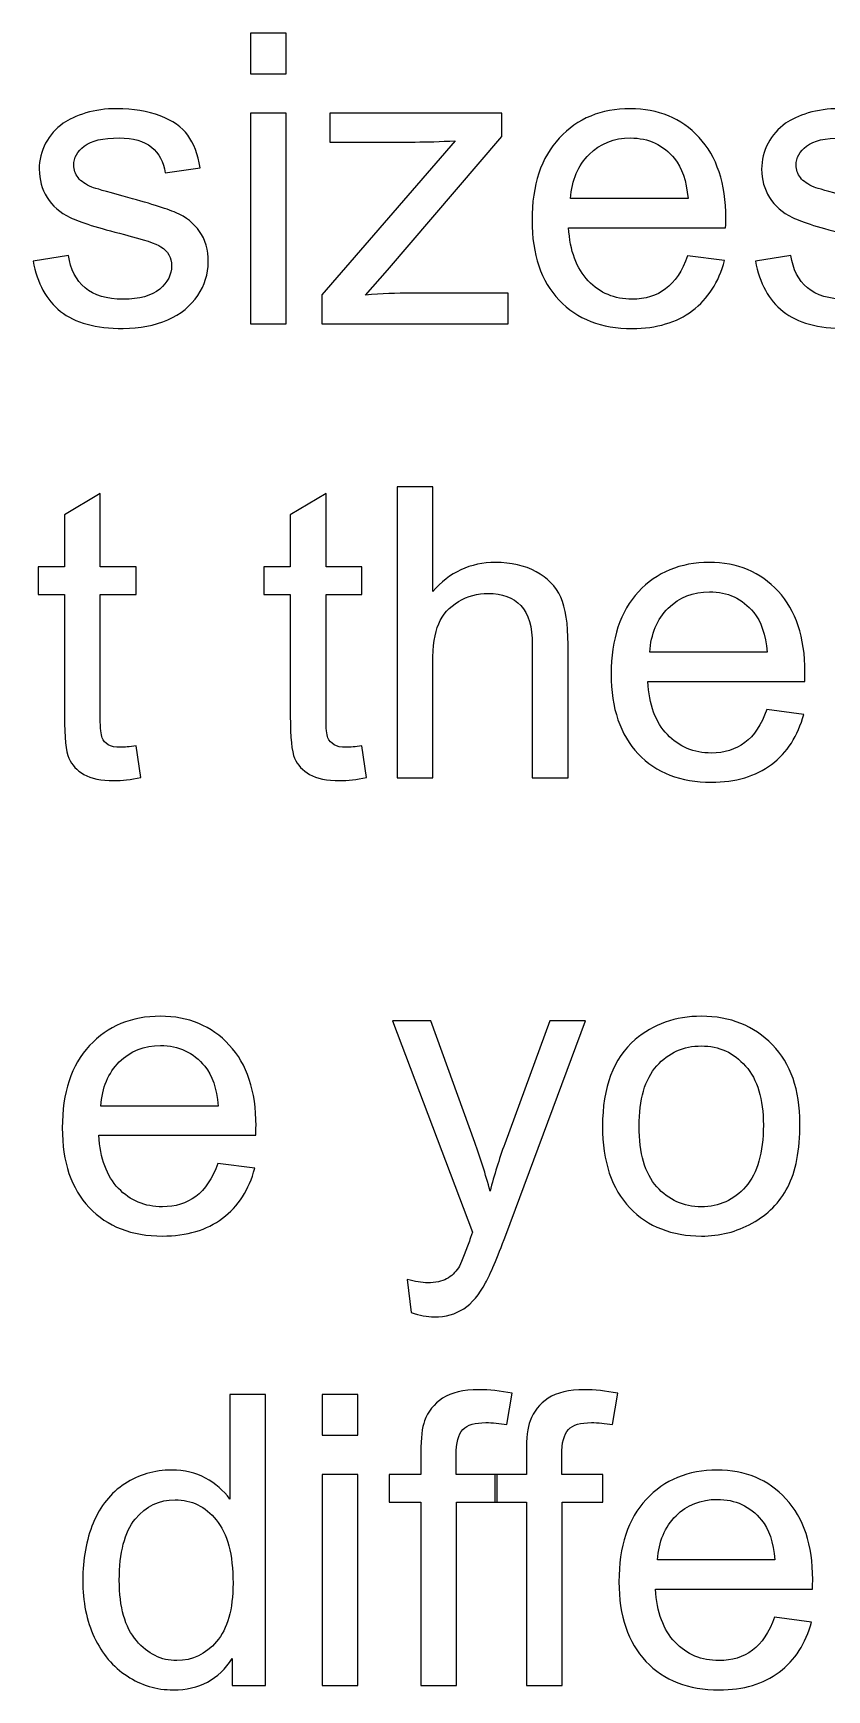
# Model space of a CAD drawing. Header units: centimetres. Extents: x -73.3 to 26.2, y -19.8 to 24.4.
# Drawn here: x 7.98 to 10.63, y 18.86 to 24.38 of the extents above; entities that cross this region are included whole.
import ezdxf

# ---------------------------------------------------------------- set-up
doc = ezdxf.new("R2010")
doc.units = ezdxf.units.CM
doc.header["$MEASUREMENT"] = 0
doc.layers.add('layer 1', color=7, linetype='Continuous')

msp = doc.modelspace()

# ---------------------------------------------------------------- linework, layer by layer
at = {"layer": 'layer 1', "color": 250}
for points, knots in [([(8.7068, 24.24823), (8.7068, 24.24823), (8.7068, 24.38379), (8.7068, 24.38379), (8.7068, 24.38379), (8.7068, 24.38379), (8.82609, 24.38379), (8.82609, 24.38379), (8.82609, 24.38379), (8.82609, 24.38379), (8.82609, 24.24823), (8.82609, 24.24823), (8.82609, 24.24823), (8.82609, 24.24823), (8.7068, 24.24823), (8.7068, 24.24823)], [0, 0, 0, 0, 0.2, 0.2, 0.2, 0.2, 0.4, 0.4, 0.4, 0.4, 0.6, 0.6, 0.6, 0.6, 1, 1, 1, 1]), ([(7.98161, 23.62334), (7.98161, 23.62334), (8.09954, 23.64232), (8.09954, 23.64232), (8.09954, 23.64232), (8.10609, 23.5951), (8.12462, 23.55896), (8.15489, 23.53365), (8.15489, 23.53365), (8.18516, 23.50858), (8.22764, 23.49593), (8.28186, 23.49593), (8.28186, 23.49593), (8.33675, 23.49593), (8.37742, 23.507), (8.40408, 23.52936), (8.40408, 23.52936), (8.43051, 23.5515), (8.44384, 23.57771), (8.44384, 23.60776), (8.44384, 23.60776), (8.44384, 23.63464), (8.43187, 23.65588), (8.40814, 23.67124), (8.40814, 23.67124), (8.39143, 23.68186), (8.35076, 23.69519), (8.28615, 23.71168), (8.28615, 23.71168), (8.19894, 23.73359), (8.13862, 23.75257), (8.10474, 23.76861), (8.10474, 23.76861), (8.07107, 23.78488), (8.04555, 23.80702), (8.02815, 23.83548), (8.02815, 23.83548), (8.01075, 23.86372), (8.00194, 23.89512), (8.00194, 23.92946), (8.00194, 23.92946), (8.00194, 23.96087), (8.00917, 23.98978), (8.02341, 24.01644), (8.02341, 24.01644), (8.03786, 24.0431), (8.05729, 24.06524), (8.08192, 24.08286), (8.08192, 24.08286), (8.10044, 24.09642), (8.12575, 24.10794), (8.1576, 24.11743), (8.1576, 24.11743), (8.18968, 24.12692), (8.2238, 24.13166), (8.26039, 24.13166), (8.26039, 24.13166), (8.31552, 24.13166), (8.36386, 24.12375), (8.40543, 24.10771), (8.40543, 24.10771), (8.44723, 24.0919), (8.47795, 24.07021), (8.49783, 24.0431), (8.49783, 24.0431), (8.51749, 24.01576), (8.53127, 23.97939), (8.53873, 23.93376), (8.53873, 23.93376), (8.53873, 23.93376), (8.42215, 23.91749), (8.42215, 23.91749), (8.42215, 23.91749), (8.41696, 23.95409), (8.40159, 23.98278), (8.37629, 24.00334), (8.37629, 24.00334), (8.35099, 24.0239), (8.31529, 24.03406), (8.26898, 24.03406), (8.26898, 24.03406), (8.21453, 24.03406), (8.17545, 24.02503), (8.15218, 24.00695), (8.15218, 24.00695), (8.12891, 23.98888), (8.11716, 23.96764), (8.11716, 23.94347), (8.11716, 23.94347), (8.11716, 23.92811), (8.12191, 23.9141), (8.13162, 23.90168), (8.13162, 23.90168), (8.14134, 23.88902), (8.15647, 23.87841), (8.17726, 23.87005), (8.17726, 23.87005), (8.18923, 23.86553), (8.22402, 23.85536), (8.28231, 23.83955), (8.28231, 23.83955), (8.36635, 23.81718), (8.42509, 23.79866), (8.45852, 23.78442), (8.45852, 23.78442), (8.49196, 23.77019), (8.51817, 23.74918), (8.53714, 23.72207), (8.53714, 23.72207), (8.55635, 23.69473), (8.56584, 23.66085), (8.56584, 23.62018), (8.56584, 23.62018), (8.56584, 23.58065), (8.55431, 23.54337), (8.53104, 23.50835), (8.53104, 23.50835), (8.50777, 23.47333), (8.47434, 23.44622), (8.43074, 23.42702), (8.43074, 23.42702), (8.38691, 23.40782), (8.33743, 23.39833), (8.28231, 23.39833), (8.28231, 23.39833), (8.19104, 23.39833), (8.12123, 23.41731), (8.07333, 23.45503), (8.07333, 23.45503), (8.02544, 23.49299), (7.99494, 23.54902), (7.98161, 23.62334)], [0, 0, 0, 0, 0.0294118, 0.0294118, 0.0294118, 0.0294118, 0.0588235, 0.0588235, 0.0588235, 0.0588235, 0.0882353, 0.0882353, 0.0882353, 0.0882353, 0.1176471, 0.1176471, 0.1176471, 0.1176471, 0.1470588, 0.1470588, 0.1470588, 0.1470588, 0.1764706, 0.1764706, 0.1764706, 0.1764706, 0.2058824, 0.2058824, 0.2058824, 0.2058824, 0.2352941, 0.2352941, 0.2352941, 0.2352941, 0.2647059, 0.2647059, 0.2647059, 0.2647059, 0.2941176, 0.2941176, 0.2941176, 0.2941176, 0.3235294, 0.3235294, 0.3235294, 0.3235294, 0.3529412, 0.3529412, 0.3529412, 0.3529412, 0.3823529, 0.3823529, 0.3823529, 0.3823529, 0.4117647, 0.4117647, 0.4117647, 0.4117647, 0.4411765, 0.4411765, 0.4411765, 0.4411765, 0.4705882, 0.4705882, 0.4705882, 0.4705882, 0.5, 0.5, 0.5, 0.5, 0.5294118, 0.5294118, 0.5294118, 0.5294118, 0.5588235, 0.5588235, 0.5588235, 0.5588235, 0.5882353, 0.5882353, 0.5882353, 0.5882353, 0.6176471, 0.6176471, 0.6176471, 0.6176471, 0.6470588, 0.6470588, 0.6470588, 0.6470588, 0.6764706, 0.6764706, 0.6764706, 0.6764706, 0.7058824, 0.7058824, 0.7058824, 0.7058824, 0.7352941, 0.7352941, 0.7352941, 0.7352941, 0.7647059, 0.7647059, 0.7647059, 0.7647059, 0.7941176, 0.7941176, 0.7941176, 0.7941176, 0.8235294, 0.8235294, 0.8235294, 0.8235294, 0.8529412, 0.8529412, 0.8529412, 0.8529412, 0.8823529, 0.8823529, 0.8823529, 0.8823529, 0.9117647, 0.9117647, 0.9117647, 0.9117647, 0.9411765, 0.9411765, 0.9411765, 0.9411765, 1, 1, 1, 1]), ([(8.7068, 23.41324), (8.7068, 23.41324), (8.7068, 24.11675), (8.7068, 24.11675), (8.7068, 24.11675), (8.7068, 24.11675), (8.82609, 24.11675), (8.82609, 24.11675), (8.82609, 24.11675), (8.82609, 24.11675), (8.82609, 23.41324), (8.82609, 23.41324), (8.82609, 23.41324), (8.82609, 23.41324), (8.7068, 23.41324), (8.7068, 23.41324)], [0, 0, 0, 0, 0.2, 0.2, 0.2, 0.2, 0.4, 0.4, 0.4, 0.4, 0.6, 0.6, 0.6, 0.6, 1, 1, 1, 1]), ([(8.94492, 23.41324), (8.94492, 23.41324), (8.94492, 23.51038), (8.94492, 23.51038), (8.94492, 23.51038), (8.94492, 23.51038), (9.39043, 24.02457), (9.39043, 24.02457), (9.39043, 24.02457), (9.33983, 24.02186), (9.29532, 24.02051), (9.25692, 24.02051), (9.25692, 24.02051), (9.25692, 24.02051), (8.97203, 24.02051), (8.97203, 24.02051), (8.97203, 24.02051), (8.97203, 24.02051), (8.97203, 24.11675), (8.97203, 24.11675), (8.97203, 24.11675), (8.97203, 24.11675), (9.54541, 24.11675), (9.54541, 24.11675), (9.54541, 24.11675), (9.54541, 24.11675), (9.54541, 24.03836), (9.54541, 24.03836), (9.54541, 24.03836), (9.54541, 24.03836), (9.16406, 23.59239), (9.16406, 23.59239), (9.16406, 23.59239), (9.16406, 23.59239), (9.09109, 23.50948), (9.09109, 23.50948), (9.09109, 23.50948), (9.14463, 23.514), (9.19479, 23.51626), (9.24155, 23.51626), (9.24155, 23.51626), (9.24155, 23.51626), (9.5671, 23.51626), (9.5671, 23.51626), (9.5671, 23.51626), (9.5671, 23.51626), (9.5671, 23.41324), (9.5671, 23.41324), (9.5671, 23.41324), (9.5671, 23.41324), (8.94492, 23.41324), (8.94492, 23.41324)], [0, 0, 0, 0, 0.0714286, 0.0714286, 0.0714286, 0.0714286, 0.1428571, 0.1428571, 0.1428571, 0.1428571, 0.2142857, 0.2142857, 0.2142857, 0.2142857, 0.2857143, 0.2857143, 0.2857143, 0.2857143, 0.3571429, 0.3571429, 0.3571429, 0.3571429, 0.4285714, 0.4285714, 0.4285714, 0.4285714, 0.5, 0.5, 0.5, 0.5, 0.5714286, 0.5714286, 0.5714286, 0.5714286, 0.6428571, 0.6428571, 0.6428571, 0.6428571, 0.7142857, 0.7142857, 0.7142857, 0.7142857, 0.7857143, 0.7857143, 0.7857143, 0.7857143, 0.8571429, 0.8571429, 0.8571429, 0.8571429, 1, 1, 1, 1]), ([(10.16555, 23.64097), (10.16555, 23.64097), (10.28891, 23.6247), (10.28891, 23.6247), (10.28891, 23.6247), (10.2697, 23.55308), (10.23378, 23.49728), (10.18137, 23.45775), (10.18137, 23.45775), (10.12896, 23.41821), (10.06208, 23.39833), (9.98053, 23.39833), (9.98053, 23.39833), (9.87796, 23.39833), (9.79663, 23.42996), (9.73654, 23.49322), (9.73654, 23.49322), (9.67644, 23.55625), (9.64639, 23.64503), (9.64639, 23.75912), (9.64639, 23.75912), (9.64639, 23.87705), (9.67667, 23.96877), (9.73744, 24.03384), (9.73744, 24.03384), (9.79821, 24.09913), (9.87706, 24.13166), (9.97398, 24.13166), (9.97398, 24.13166), (10.06773, 24.13166), (10.14432, 24.09981), (10.20373, 24.03587), (10.20373, 24.03587), (10.26315, 23.97194), (10.29297, 23.88202), (10.29297, 23.76612), (10.29297, 23.76612), (10.29297, 23.75912), (10.29275, 23.7485), (10.29229, 23.7345), (10.29229, 23.7345), (10.29229, 23.7345), (9.76839, 23.7345), (9.76839, 23.7345), (9.76839, 23.7345), (9.77291, 23.65746), (9.7946, 23.59827), (9.83391, 23.55738), (9.83391, 23.55738), (9.87299, 23.51648), (9.92201, 23.49593), (9.98053, 23.49593), (9.98053, 23.49593), (10.02413, 23.49593), (10.06141, 23.50745), (10.09213, 23.53049), (10.09213, 23.53049), (10.12308, 23.55354), (10.14748, 23.59036), (10.16555, 23.64097)], [0, 0, 0, 0, 0.0625, 0.0625, 0.0625, 0.0625, 0.125, 0.125, 0.125, 0.125, 0.1875, 0.1875, 0.1875, 0.1875, 0.25, 0.25, 0.25, 0.25, 0.3125, 0.3125, 0.3125, 0.3125, 0.375, 0.375, 0.375, 0.375, 0.4375, 0.4375, 0.4375, 0.4375, 0.5, 0.5, 0.5, 0.5, 0.5625, 0.5625, 0.5625, 0.5625, 0.625, 0.625, 0.625, 0.625, 0.6875, 0.6875, 0.6875, 0.6875, 0.75, 0.75, 0.75, 0.75, 0.8125, 0.8125, 0.8125, 0.8125, 0.875, 0.875, 0.875, 0.875, 1, 1, 1, 1]), ([(10.39215, 23.62334), (10.39215, 23.62334), (10.51008, 23.64232), (10.51008, 23.64232), (10.51008, 23.64232), (10.51663, 23.5951), (10.53516, 23.55896), (10.56543, 23.53365), (10.56543, 23.53365), (10.5957, 23.50858), (10.63818, 23.49593), (10.6924, 23.49593), (10.6924, 23.49593), (10.74729, 23.49593), (10.78796, 23.507), (10.81462, 23.52936), (10.81462, 23.52936), (10.84105, 23.5515), (10.85438, 23.57771), (10.85438, 23.60776), (10.85438, 23.60776), (10.85438, 23.63464), (10.84241, 23.65588), (10.81868, 23.67124), (10.81868, 23.67124), (10.80197, 23.68186), (10.7613, 23.69519), (10.69669, 23.71168), (10.69669, 23.71168), (10.60948, 23.73359), (10.54916, 23.75257), (10.51528, 23.76861), (10.51528, 23.76861), (10.48161, 23.78488), (10.45609, 23.80702), (10.43869, 23.83548), (10.43869, 23.83548), (10.42129, 23.86372), (10.41248, 23.89512), (10.41248, 23.92946), (10.41248, 23.92946), (10.41248, 23.96087), (10.41971, 23.98978), (10.43395, 24.01644), (10.43395, 24.01644), (10.4484, 24.0431), (10.46783, 24.06524), (10.49246, 24.08286), (10.49246, 24.08286), (10.51098, 24.09642), (10.53629, 24.10794), (10.56814, 24.11743), (10.56814, 24.11743), (10.60022, 24.12692), (10.63434, 24.13166), (10.67093, 24.13166), (10.67093, 24.13166), (10.72606, 24.13166), (10.7744, 24.12375), (10.81597, 24.10771), (10.81597, 24.10771), (10.85777, 24.0919), (10.88849, 24.07021), (10.90837, 24.0431), (10.90837, 24.0431), (10.92803, 24.01576), (10.94181, 23.97939), (10.94927, 23.93376), (10.94927, 23.93376), (10.94927, 23.93376), (10.83269, 23.91749), (10.83269, 23.91749), (10.83269, 23.91749), (10.8275, 23.95409), (10.81213, 23.98278), (10.78683, 24.00334), (10.78683, 24.00334), (10.76153, 24.0239), (10.72583, 24.03406), (10.67952, 24.03406), (10.67952, 24.03406), (10.62507, 24.03406), (10.58599, 24.02503), (10.56272, 24.00695), (10.56272, 24.00695), (10.53945, 23.98888), (10.5277, 23.96764), (10.5277, 23.94347), (10.5277, 23.94347), (10.5277, 23.92811), (10.53245, 23.9141), (10.54216, 23.90168), (10.54216, 23.90168), (10.55188, 23.88902), (10.56701, 23.87841), (10.5878, 23.87005), (10.5878, 23.87005), (10.59977, 23.86553), (10.63456, 23.85536), (10.69285, 23.83955), (10.69285, 23.83955), (10.77689, 23.81718), (10.83563, 23.79866), (10.86906, 23.78442), (10.86906, 23.78442), (10.9025, 23.77019), (10.92871, 23.74918), (10.94768, 23.72207), (10.94768, 23.72207), (10.96689, 23.69473), (10.97638, 23.66085), (10.97638, 23.62018), (10.97638, 23.62018), (10.97638, 23.58065), (10.96485, 23.54337), (10.94158, 23.50835), (10.94158, 23.50835), (10.91831, 23.47333), (10.88488, 23.44622), (10.84128, 23.42702), (10.84128, 23.42702), (10.79745, 23.40782), (10.74797, 23.39833), (10.69285, 23.39833), (10.69285, 23.39833), (10.60158, 23.39833), (10.53177, 23.41731), (10.48387, 23.45503), (10.48387, 23.45503), (10.43598, 23.49299), (10.40548, 23.54902), (10.39215, 23.62334)], [0, 0, 0, 0, 0.0294118, 0.0294118, 0.0294118, 0.0294118, 0.0588235, 0.0588235, 0.0588235, 0.0588235, 0.0882353, 0.0882353, 0.0882353, 0.0882353, 0.1176471, 0.1176471, 0.1176471, 0.1176471, 0.1470588, 0.1470588, 0.1470588, 0.1470588, 0.1764706, 0.1764706, 0.1764706, 0.1764706, 0.2058824, 0.2058824, 0.2058824, 0.2058824, 0.2352941, 0.2352941, 0.2352941, 0.2352941, 0.2647059, 0.2647059, 0.2647059, 0.2647059, 0.2941176, 0.2941176, 0.2941176, 0.2941176, 0.3235294, 0.3235294, 0.3235294, 0.3235294, 0.3529412, 0.3529412, 0.3529412, 0.3529412, 0.3823529, 0.3823529, 0.3823529, 0.3823529, 0.4117647, 0.4117647, 0.4117647, 0.4117647, 0.4411765, 0.4411765, 0.4411765, 0.4411765, 0.4705882, 0.4705882, 0.4705882, 0.4705882, 0.5, 0.5, 0.5, 0.5, 0.5294118, 0.5294118, 0.5294118, 0.5294118, 0.5588235, 0.5588235, 0.5588235, 0.5588235, 0.5882353, 0.5882353, 0.5882353, 0.5882353, 0.6176471, 0.6176471, 0.6176471, 0.6176471, 0.6470588, 0.6470588, 0.6470588, 0.6470588, 0.6764706, 0.6764706, 0.6764706, 0.6764706, 0.7058824, 0.7058824, 0.7058824, 0.7058824, 0.7352941, 0.7352941, 0.7352941, 0.7352941, 0.7647059, 0.7647059, 0.7647059, 0.7647059, 0.7941176, 0.7941176, 0.7941176, 0.7941176, 0.8235294, 0.8235294, 0.8235294, 0.8235294, 0.8529412, 0.8529412, 0.8529412, 0.8529412, 0.8823529, 0.8823529, 0.8823529, 0.8823529, 0.9117647, 0.9117647, 0.9117647, 0.9117647, 0.9411765, 0.9411765, 0.9411765, 0.9411765, 1, 1, 1, 1]), ([(9.77517, 23.83209), (9.77517, 23.83209), (10.16691, 23.83209), (10.16691, 23.83209), (10.16691, 23.83209), (10.16171, 23.89128), (10.14658, 23.93556), (10.12195, 23.96516), (10.12195, 23.96516), (10.08422, 24.01102), (10.03497, 24.03406), (9.97465, 24.03406), (9.97465, 24.03406), (9.91998, 24.03406), (9.87412, 24.01576), (9.83684, 23.97917), (9.83684, 23.97917), (9.79979, 23.94257), (9.77923, 23.89354), (9.77517, 23.83209)], [0, 0, 0, 0, 0.1666667, 0.1666667, 0.1666667, 0.1666667, 0.3333333, 0.3333333, 0.3333333, 0.3333333, 0.5, 0.5, 0.5, 0.5, 0.6666667, 0.6666667, 0.6666667, 0.6666667, 1, 1, 1, 1]), ([(8.32499, 22.00532), (8.32499, 22.00532), (8.34125, 21.90004), (8.34125, 21.90004), (8.34125, 21.90004), (8.30782, 21.89304), (8.27777, 21.88942), (8.25156, 21.88942), (8.25156, 21.88942), (8.20841, 21.88942), (8.17498, 21.8962), (8.15103, 21.90998), (8.15103, 21.90998), (8.12731, 21.92376), (8.11059, 21.94161), (8.10088, 21.96397), (8.10088, 21.96397), (8.09116, 21.98634), (8.08642, 22.03333), (8.08642, 22.10495), (8.08642, 22.10495), (8.08642, 22.10495), (8.08642, 22.51024), (8.08642, 22.51024), (8.08642, 22.51024), (8.08642, 22.51024), (7.99831, 22.51024), (7.99831, 22.51024), (7.99831, 22.51024), (7.99831, 22.51024), (7.99831, 22.60242), (7.99831, 22.60242), (7.99831, 22.60242), (7.99831, 22.60242), (8.08642, 22.60242), (8.08642, 22.60242), (8.08642, 22.60242), (8.08642, 22.60242), (8.08642, 22.77638), (8.08642, 22.77638), (8.08642, 22.77638), (8.08642, 22.77638), (8.2057, 22.84799), (8.2057, 22.84799), (8.2057, 22.84799), (8.2057, 22.84799), (8.2057, 22.60242), (8.2057, 22.60242), (8.2057, 22.60242), (8.2057, 22.60242), (8.32499, 22.60242), (8.32499, 22.60242), (8.32499, 22.60242), (8.32499, 22.60242), (8.32499, 22.51024), (8.32499, 22.51024), (8.32499, 22.51024), (8.32499, 22.51024), (8.2057, 22.51024), (8.2057, 22.51024), (8.2057, 22.51024), (8.2057, 22.51024), (8.2057, 22.09817), (8.2057, 22.09817), (8.2057, 22.09817), (8.2057, 22.06406), (8.20773, 22.04214), (8.21203, 22.03243), (8.21203, 22.03243), (8.21609, 22.02271), (8.22287, 22.01503), (8.23236, 22.00916), (8.23236, 22.00916), (8.24185, 22.00351), (8.2554, 22.00057), (8.27302, 22.00057), (8.27302, 22.00057), (8.28613, 22.00057), (8.30352, 22.00215), (8.32499, 22.00532)], [0, 0, 0, 0, 0.047619, 0.047619, 0.047619, 0.047619, 0.0952381, 0.0952381, 0.0952381, 0.0952381, 0.1428571, 0.1428571, 0.1428571, 0.1428571, 0.1904762, 0.1904762, 0.1904762, 0.1904762, 0.2380952, 0.2380952, 0.2380952, 0.2380952, 0.2857143, 0.2857143, 0.2857143, 0.2857143, 0.3333333, 0.3333333, 0.3333333, 0.3333333, 0.3809524, 0.3809524, 0.3809524, 0.3809524, 0.4285714, 0.4285714, 0.4285714, 0.4285714, 0.4761905, 0.4761905, 0.4761905, 0.4761905, 0.5238095, 0.5238095, 0.5238095, 0.5238095, 0.5714286, 0.5714286, 0.5714286, 0.5714286, 0.6190476, 0.6190476, 0.6190476, 0.6190476, 0.6666667, 0.6666667, 0.6666667, 0.6666667, 0.7142857, 0.7142857, 0.7142857, 0.7142857, 0.7619048, 0.7619048, 0.7619048, 0.7619048, 0.8095238, 0.8095238, 0.8095238, 0.8095238, 0.8571429, 0.8571429, 0.8571429, 0.8571429, 0.9047619, 0.9047619, 0.9047619, 0.9047619, 1, 1, 1, 1]), ([(9.07821, 22.00532), (9.07821, 22.00532), (9.09447, 21.90004), (9.09447, 21.90004), (9.09447, 21.90004), (9.06104, 21.89304), (9.03099, 21.88942), (9.00478, 21.88942), (9.00478, 21.88942), (8.96163, 21.88942), (8.9282, 21.8962), (8.90425, 21.90998), (8.90425, 21.90998), (8.88053, 21.92376), (8.86381, 21.94161), (8.8541, 21.96397), (8.8541, 21.96397), (8.84438, 21.98634), (8.83964, 22.03333), (8.83964, 22.10495), (8.83964, 22.10495), (8.83964, 22.10495), (8.83964, 22.51024), (8.83964, 22.51024), (8.83964, 22.51024), (8.83964, 22.51024), (8.75153, 22.51024), (8.75153, 22.51024), (8.75153, 22.51024), (8.75153, 22.51024), (8.75153, 22.60242), (8.75153, 22.60242), (8.75153, 22.60242), (8.75153, 22.60242), (8.83964, 22.60242), (8.83964, 22.60242), (8.83964, 22.60242), (8.83964, 22.60242), (8.83964, 22.77638), (8.83964, 22.77638), (8.83964, 22.77638), (8.83964, 22.77638), (8.95892, 22.84799), (8.95892, 22.84799), (8.95892, 22.84799), (8.95892, 22.84799), (8.95892, 22.60242), (8.95892, 22.60242), (8.95892, 22.60242), (8.95892, 22.60242), (9.07821, 22.60242), (9.07821, 22.60242), (9.07821, 22.60242), (9.07821, 22.60242), (9.07821, 22.51024), (9.07821, 22.51024), (9.07821, 22.51024), (9.07821, 22.51024), (8.95892, 22.51024), (8.95892, 22.51024), (8.95892, 22.51024), (8.95892, 22.51024), (8.95892, 22.09817), (8.95892, 22.09817), (8.95892, 22.09817), (8.95892, 22.06406), (8.96095, 22.04214), (8.96525, 22.03243), (8.96525, 22.03243), (8.96931, 22.02271), (8.97609, 22.01503), (8.98558, 22.00916), (8.98558, 22.00916), (8.99507, 22.00351), (9.00862, 22.00057), (9.02624, 22.00057), (9.02624, 22.00057), (9.03935, 22.00057), (9.05674, 22.00215), (9.07821, 22.00532)], [0, 0, 0, 0, 0.047619, 0.047619, 0.047619, 0.047619, 0.0952381, 0.0952381, 0.0952381, 0.0952381, 0.1428571, 0.1428571, 0.1428571, 0.1428571, 0.1904762, 0.1904762, 0.1904762, 0.1904762, 0.2380952, 0.2380952, 0.2380952, 0.2380952, 0.2857143, 0.2857143, 0.2857143, 0.2857143, 0.3333333, 0.3333333, 0.3333333, 0.3333333, 0.3809524, 0.3809524, 0.3809524, 0.3809524, 0.4285714, 0.4285714, 0.4285714, 0.4285714, 0.4761905, 0.4761905, 0.4761905, 0.4761905, 0.5238095, 0.5238095, 0.5238095, 0.5238095, 0.5714286, 0.5714286, 0.5714286, 0.5714286, 0.6190476, 0.6190476, 0.6190476, 0.6190476, 0.6666667, 0.6666667, 0.6666667, 0.6666667, 0.7142857, 0.7142857, 0.7142857, 0.7142857, 0.7619048, 0.7619048, 0.7619048, 0.7619048, 0.8095238, 0.8095238, 0.8095238, 0.8095238, 0.8571429, 0.8571429, 0.8571429, 0.8571429, 0.9047619, 0.9047619, 0.9047619, 0.9047619, 1, 1, 1, 1]), ([(9.19591, 21.89891), (9.19591, 21.89891), (9.19591, 22.86946), (9.19591, 22.86946), (9.19591, 22.86946), (9.19591, 22.86946), (9.3152, 22.86946), (9.3152, 22.86946), (9.3152, 22.86946), (9.3152, 22.86946), (9.3152, 22.52019), (9.3152, 22.52019), (9.3152, 22.52019), (9.37055, 22.58502), (9.44036, 22.61733), (9.52485, 22.61733), (9.52485, 22.61733), (9.57659, 22.61733), (9.62154, 22.60716), (9.65995, 22.58661), (9.65995, 22.58661), (9.69813, 22.56605), (9.72547, 22.53781), (9.74196, 22.50166), (9.74196, 22.50166), (9.75845, 22.46551), (9.76658, 22.41287), (9.76658, 22.3442), (9.76658, 22.3442), (9.76658, 22.3442), (9.76658, 21.89891), (9.76658, 21.89891), (9.76658, 21.89891), (9.76658, 21.89891), (9.6473, 21.89891), (9.6473, 21.89891), (9.6473, 21.89891), (9.6473, 21.89891), (9.6473, 22.34374), (9.6473, 22.34374), (9.6473, 22.34374), (9.6473, 22.40316), (9.63442, 22.44654), (9.60889, 22.47365), (9.60889, 22.47365), (9.58314, 22.50076), (9.54699, 22.51431), (9.5, 22.51431), (9.5, 22.51431), (9.46498, 22.51431), (9.432, 22.50527), (9.40105, 22.48698), (9.40105, 22.48698), (9.3701, 22.46868), (9.34818, 22.44383), (9.33485, 22.41242), (9.33485, 22.41242), (9.32175, 22.38125), (9.3152, 22.3381), (9.3152, 22.28297), (9.3152, 22.28297), (9.3152, 22.28297), (9.3152, 21.89891), (9.3152, 21.89891), (9.3152, 21.89891), (9.3152, 21.89891), (9.19591, 21.89891), (9.19591, 21.89891)], [0, 0, 0, 0, 0.0555556, 0.0555556, 0.0555556, 0.0555556, 0.1111111, 0.1111111, 0.1111111, 0.1111111, 0.1666667, 0.1666667, 0.1666667, 0.1666667, 0.2222222, 0.2222222, 0.2222222, 0.2222222, 0.2777778, 0.2777778, 0.2777778, 0.2777778, 0.3333333, 0.3333333, 0.3333333, 0.3333333, 0.3888889, 0.3888889, 0.3888889, 0.3888889, 0.4444444, 0.4444444, 0.4444444, 0.4444444, 0.5, 0.5, 0.5, 0.5, 0.5555556, 0.5555556, 0.5555556, 0.5555556, 0.6111111, 0.6111111, 0.6111111, 0.6111111, 0.6666667, 0.6666667, 0.6666667, 0.6666667, 0.7222222, 0.7222222, 0.7222222, 0.7222222, 0.7777778, 0.7777778, 0.7777778, 0.7777778, 0.8333333, 0.8333333, 0.8333333, 0.8333333, 0.8888889, 0.8888889, 0.8888889, 0.8888889, 1, 1, 1, 1]), ([(10.42965, 22.12664), (10.42965, 22.12664), (10.55301, 22.11037), (10.55301, 22.11037), (10.55301, 22.11037), (10.5338, 22.03875), (10.49788, 21.98295), (10.44547, 21.94342), (10.44547, 21.94342), (10.39306, 21.90388), (10.32618, 21.884), (10.24463, 21.884), (10.24463, 21.884), (10.14206, 21.884), (10.06073, 21.91563), (10.00064, 21.97889), (10.00064, 21.97889), (9.94054, 22.04192), (9.91049, 22.1307), (9.91049, 22.24479), (9.91049, 22.24479), (9.91049, 22.36272), (9.94077, 22.45444), (10.00154, 22.51951), (10.00154, 22.51951), (10.06231, 22.5848), (10.14116, 22.61733), (10.23808, 22.61733), (10.23808, 22.61733), (10.33183, 22.61733), (10.40842, 22.58548), (10.46783, 22.52154), (10.46783, 22.52154), (10.52725, 22.45761), (10.55707, 22.36769), (10.55707, 22.25179), (10.55707, 22.25179), (10.55707, 22.24479), (10.55685, 22.23417), (10.55639, 22.22017), (10.55639, 22.22017), (10.55639, 22.22017), (10.03249, 22.22017), (10.03249, 22.22017), (10.03249, 22.22017), (10.03701, 22.14313), (10.0587, 22.08394), (10.09801, 22.04305), (10.09801, 22.04305), (10.13709, 22.00215), (10.18611, 21.9816), (10.24463, 21.9816), (10.24463, 21.9816), (10.28823, 21.9816), (10.32551, 21.99312), (10.35623, 22.01616), (10.35623, 22.01616), (10.38718, 22.03921), (10.41158, 22.07603), (10.42965, 22.12664)], [0, 0, 0, 0, 0.0625, 0.0625, 0.0625, 0.0625, 0.125, 0.125, 0.125, 0.125, 0.1875, 0.1875, 0.1875, 0.1875, 0.25, 0.25, 0.25, 0.25, 0.3125, 0.3125, 0.3125, 0.3125, 0.375, 0.375, 0.375, 0.375, 0.4375, 0.4375, 0.4375, 0.4375, 0.5, 0.5, 0.5, 0.5, 0.5625, 0.5625, 0.5625, 0.5625, 0.625, 0.625, 0.625, 0.625, 0.6875, 0.6875, 0.6875, 0.6875, 0.75, 0.75, 0.75, 0.75, 0.8125, 0.8125, 0.8125, 0.8125, 0.875, 0.875, 0.875, 0.875, 1, 1, 1, 1]), ([(10.03927, 22.31776), (10.03927, 22.31776), (10.43101, 22.31776), (10.43101, 22.31776), (10.43101, 22.31776), (10.42581, 22.37695), (10.41068, 22.42123), (10.38605, 22.45083), (10.38605, 22.45083), (10.34832, 22.49669), (10.29907, 22.51973), (10.23875, 22.51973), (10.23875, 22.51973), (10.18408, 22.51973), (10.13822, 22.50143), (10.10094, 22.46484), (10.10094, 22.46484), (10.06389, 22.42824), (10.04333, 22.37921), (10.03927, 22.31776)], [0, 0, 0, 0, 0.1666667, 0.1666667, 0.1666667, 0.1666667, 0.3333333, 0.3333333, 0.3333333, 0.3333333, 0.5, 0.5, 0.5, 0.5, 0.6666667, 0.6666667, 0.6666667, 0.6666667, 1, 1, 1, 1]), ([(8.59791, 20.61231), (8.59791, 20.61231), (8.72127, 20.59604), (8.72127, 20.59604), (8.72127, 20.59604), (8.70206, 20.52442), (8.66614, 20.46862), (8.61373, 20.42909), (8.61373, 20.42909), (8.56132, 20.38955), (8.49444, 20.36967), (8.41289, 20.36967), (8.41289, 20.36967), (8.31032, 20.36967), (8.22899, 20.4013), (8.1689, 20.46456), (8.1689, 20.46456), (8.1088, 20.52759), (8.07875, 20.61637), (8.07875, 20.73046), (8.07875, 20.73046), (8.07875, 20.84839), (8.10903, 20.94011), (8.1698, 21.00518), (8.1698, 21.00518), (8.23057, 21.07047), (8.30942, 21.103), (8.40634, 21.103), (8.40634, 21.103), (8.50009, 21.103), (8.57668, 21.07115), (8.63609, 21.00721), (8.63609, 21.00721), (8.69551, 20.94328), (8.72533, 20.85336), (8.72533, 20.73746), (8.72533, 20.73746), (8.72533, 20.73046), (8.72511, 20.71984), (8.72465, 20.70584), (8.72465, 20.70584), (8.72465, 20.70584), (8.20075, 20.70584), (8.20075, 20.70584), (8.20075, 20.70584), (8.20527, 20.6288), (8.22696, 20.56961), (8.26627, 20.52872), (8.26627, 20.52872), (8.30535, 20.48782), (8.35437, 20.46727), (8.41289, 20.46727), (8.41289, 20.46727), (8.45649, 20.46727), (8.49377, 20.47879), (8.52449, 20.50183), (8.52449, 20.50183), (8.55544, 20.52488), (8.57984, 20.5617), (8.59791, 20.61231)], [0, 0, 0, 0, 0.0625, 0.0625, 0.0625, 0.0625, 0.125, 0.125, 0.125, 0.125, 0.1875, 0.1875, 0.1875, 0.1875, 0.25, 0.25, 0.25, 0.25, 0.3125, 0.3125, 0.3125, 0.3125, 0.375, 0.375, 0.375, 0.375, 0.4375, 0.4375, 0.4375, 0.4375, 0.5, 0.5, 0.5, 0.5, 0.5625, 0.5625, 0.5625, 0.5625, 0.625, 0.625, 0.625, 0.625, 0.6875, 0.6875, 0.6875, 0.6875, 0.75, 0.75, 0.75, 0.75, 0.8125, 0.8125, 0.8125, 0.8125, 0.875, 0.875, 0.875, 0.875, 1, 1, 1, 1]), ([(9.24314, 20.11416), (9.24314, 20.11416), (9.22959, 20.2244), (9.22959, 20.2244), (9.22959, 20.2244), (9.25579, 20.2174), (9.27838, 20.21379), (9.29781, 20.21379), (9.29781, 20.21379), (9.32447, 20.21379), (9.34571, 20.2183), (9.36152, 20.22711), (9.36152, 20.22711), (9.37756, 20.23593), (9.39067, 20.24835), (9.40083, 20.26417), (9.40083, 20.26417), (9.40829, 20.27614), (9.42049, 20.30573), (9.43721, 20.35318), (9.43721, 20.35318), (9.43946, 20.35973), (9.44285, 20.36944), (9.44782, 20.38232), (9.44782, 20.38232), (9.44782, 20.38232), (9.18079, 21.08809), (9.18079, 21.08809), (9.18079, 21.08809), (9.18079, 21.08809), (9.30821, 21.08809), (9.30821, 21.08809), (9.30821, 21.08809), (9.30821, 21.08809), (9.45505, 20.68189), (9.45505, 20.68189), (9.45505, 20.68189), (9.47426, 20.63061), (9.4912, 20.57638), (9.50634, 20.51945), (9.50634, 20.51945), (9.52012, 20.573), (9.53638, 20.62586), (9.55536, 20.67782), (9.55536, 20.67782), (9.55536, 20.67782), (9.70537, 21.08809), (9.70537, 21.08809), (9.70537, 21.08809), (9.70537, 21.08809), (9.82443, 21.08809), (9.82443, 21.08809), (9.82443, 21.08809), (9.82443, 21.08809), (9.55852, 20.37238), (9.55852, 20.37238), (9.55852, 20.37238), (9.52983, 20.29534), (9.50747, 20.24248), (9.49143, 20.21333), (9.49143, 20.21333), (9.47019, 20.17425), (9.44579, 20.14556), (9.41845, 20.12726), (9.41845, 20.12726), (9.39089, 20.10896), (9.35813, 20.09992), (9.32018, 20.09992), (9.32018, 20.09992), (9.29714, 20.09992), (9.27138, 20.10467), (9.24314, 20.11416)], [0, 0, 0, 0, 0.0526316, 0.0526316, 0.0526316, 0.0526316, 0.1052632, 0.1052632, 0.1052632, 0.1052632, 0.1578947, 0.1578947, 0.1578947, 0.1578947, 0.2105263, 0.2105263, 0.2105263, 0.2105263, 0.2631579, 0.2631579, 0.2631579, 0.2631579, 0.3157895, 0.3157895, 0.3157895, 0.3157895, 0.3684211, 0.3684211, 0.3684211, 0.3684211, 0.4210526, 0.4210526, 0.4210526, 0.4210526, 0.4736842, 0.4736842, 0.4736842, 0.4736842, 0.5263158, 0.5263158, 0.5263158, 0.5263158, 0.5789474, 0.5789474, 0.5789474, 0.5789474, 0.6315789, 0.6315789, 0.6315789, 0.6315789, 0.6842105, 0.6842105, 0.6842105, 0.6842105, 0.7368421, 0.7368421, 0.7368421, 0.7368421, 0.7894737, 0.7894737, 0.7894737, 0.7894737, 0.8421053, 0.8421053, 0.8421053, 0.8421053, 0.8947368, 0.8947368, 0.8947368, 0.8947368, 1, 1, 1, 1]), ([(9.88158, 20.73633), (9.88158, 20.86624), (9.91773, 20.96248), (9.99025, 21.02506), (9.99025, 21.02506), (10.05057, 21.07702), (10.12444, 21.103), (10.21142, 21.103), (10.21142, 21.103), (10.30789, 21.103), (10.38696, 21.07137), (10.44841, 21.00811), (10.44841, 21.00811), (10.50963, 20.94508), (10.54036, 20.85765), (10.54036, 20.74628), (10.54036, 20.74628), (10.54036, 20.65591), (10.5268, 20.58497), (10.49969, 20.53323), (10.49969, 20.53323), (10.47258, 20.4815), (10.43305, 20.44129), (10.38109, 20.41259), (10.38109, 20.41259), (10.32935, 20.3839), (10.27265, 20.36967), (10.21142, 20.36967), (10.21142, 20.36967), (10.11292, 20.36967), (10.0334, 20.40107), (9.97263, 20.4641), (9.97263, 20.4641), (9.91185, 20.52713), (9.88158, 20.61795), (9.88158, 20.73633)], [0, 0, 0, 0, 0.1, 0.1, 0.1, 0.1, 0.2, 0.2, 0.2, 0.2, 0.3, 0.3, 0.3, 0.3, 0.4, 0.4, 0.4, 0.4, 0.5, 0.5, 0.5, 0.5, 0.6, 0.6, 0.6, 0.6, 0.7, 0.7, 0.7, 0.7, 0.8, 0.8, 0.8, 0.8, 1, 1, 1, 1]), ([(8.20753, 20.80343), (8.20753, 20.80343), (8.59927, 20.80343), (8.59927, 20.80343), (8.59927, 20.80343), (8.59407, 20.86262), (8.57894, 20.9069), (8.55431, 20.9365), (8.55431, 20.9365), (8.51658, 20.98236), (8.46733, 21.0054), (8.40701, 21.0054), (8.40701, 21.0054), (8.35234, 21.0054), (8.30648, 20.9871), (8.2692, 20.95051), (8.2692, 20.95051), (8.23215, 20.91391), (8.21159, 20.86488), (8.20753, 20.80343)], [0, 0, 0, 0, 0.1666667, 0.1666667, 0.1666667, 0.1666667, 0.3333333, 0.3333333, 0.3333333, 0.3333333, 0.5, 0.5, 0.5, 0.5, 0.6666667, 0.6666667, 0.6666667, 0.6666667, 1, 1, 1, 1]), ([(10.00358, 20.73611), (10.00358, 20.64619), (10.02323, 20.57887), (10.06254, 20.53436), (10.06254, 20.53436), (10.10208, 20.48963), (10.15155, 20.46727), (10.21142, 20.46727), (10.21142, 20.46727), (10.27061, 20.46727), (10.31986, 20.48963), (10.3594, 20.53459), (10.3594, 20.53459), (10.39871, 20.57955), (10.41836, 20.648), (10.41836, 20.73995), (10.41836, 20.73995), (10.41836, 20.8267), (10.39848, 20.89244), (10.35895, 20.93695), (10.35895, 20.93695), (10.31941, 20.98168), (10.27016, 21.00405), (10.21142, 21.00405), (10.21142, 21.00405), (10.15155, 21.00405), (10.10208, 20.98191), (10.06254, 20.9374), (10.06254, 20.9374), (10.02323, 20.8929), (10.00358, 20.8258), (10.00358, 20.73611)], [0, 0, 0, 0, 0.1111111, 0.1111111, 0.1111111, 0.1111111, 0.2222222, 0.2222222, 0.2222222, 0.2222222, 0.3333333, 0.3333333, 0.3333333, 0.3333333, 0.4444444, 0.4444444, 0.4444444, 0.4444444, 0.5555556, 0.5555556, 0.5555556, 0.5555556, 0.6666667, 0.6666667, 0.6666667, 0.6666667, 0.7777778, 0.7777778, 0.7777778, 0.7777778, 1, 1, 1, 1]), ([(9.27532, 18.87025), (9.27532, 18.87025), (9.27532, 19.48158), (9.27532, 19.48158), (9.27532, 19.48158), (9.27532, 19.48158), (9.16959, 19.48158), (9.16959, 19.48158), (9.16959, 19.48158), (9.16959, 19.48158), (9.16959, 19.57376), (9.16959, 19.57376), (9.16959, 19.57376), (9.16959, 19.57376), (9.27532, 19.57376), (9.27532, 19.57376), (9.27532, 19.57376), (9.27532, 19.57376), (9.27532, 19.64831), (9.27532, 19.64831), (9.27532, 19.64831), (9.27532, 19.69553), (9.27939, 19.73055), (9.28774, 19.75336), (9.28774, 19.75336), (9.29927, 19.78409), (9.31915, 19.80917), (9.34807, 19.82837), (9.34807, 19.82837), (9.37676, 19.84757), (9.4172, 19.85706), (9.46916, 19.85706), (9.46916, 19.85706), (9.50282, 19.85706), (9.53987, 19.85299), (9.58054, 19.84509), (9.58054, 19.84509), (9.58054, 19.84509), (9.56269, 19.74071), (9.56269, 19.74071), (9.56269, 19.74071), (9.53784, 19.74501), (9.51457, 19.74726), (9.49243, 19.74726), (9.49243, 19.74726), (9.45628, 19.74726), (9.43075, 19.73958), (9.41561, 19.72422), (9.41561, 19.72422), (9.4007, 19.70886), (9.39325, 19.68017), (9.39325, 19.63815), (9.39325, 19.63815), (9.39325, 19.63815), (9.39325, 19.57376), (9.39325, 19.57376), (9.39325, 19.57376), (9.39325, 19.57376), (9.53016, 19.57376), (9.53016, 19.57376), (9.53016, 19.57376), (9.53016, 19.57376), (9.53016, 19.48158), (9.53016, 19.48158), (9.53016, 19.48158), (9.53016, 19.48158), (9.3946, 19.48158), (9.3946, 19.48158), (9.3946, 19.48158), (9.3946, 19.48158), (9.3946, 18.87025), (9.3946, 18.87025), (9.3946, 18.87025), (9.3946, 18.87025), (9.27532, 18.87025), (9.27532, 18.87025)], [0, 0, 0, 0, 0.05, 0.05, 0.05, 0.05, 0.1, 0.1, 0.1, 0.1, 0.15, 0.15, 0.15, 0.15, 0.2, 0.2, 0.2, 0.2, 0.25, 0.25, 0.25, 0.25, 0.3, 0.3, 0.3, 0.3, 0.35, 0.35, 0.35, 0.35, 0.4, 0.4, 0.4, 0.4, 0.45, 0.45, 0.45, 0.45, 0.5, 0.5, 0.5, 0.5, 0.55, 0.55, 0.55, 0.55, 0.6, 0.6, 0.6, 0.6, 0.65, 0.65, 0.65, 0.65, 0.7, 0.7, 0.7, 0.7, 0.75, 0.75, 0.75, 0.75, 0.8, 0.8, 0.8, 0.8, 0.85, 0.85, 0.85, 0.85, 0.9, 0.9, 0.9, 0.9, 1, 1, 1, 1]), ([(9.62753, 18.87025), (9.62753, 18.87025), (9.62753, 19.48158), (9.62753, 19.48158), (9.62753, 19.48158), (9.62753, 19.48158), (9.5218, 19.48158), (9.5218, 19.48158), (9.5218, 19.48158), (9.5218, 19.48158), (9.5218, 19.57376), (9.5218, 19.57376), (9.5218, 19.57376), (9.5218, 19.57376), (9.62753, 19.57376), (9.62753, 19.57376), (9.62753, 19.57376), (9.62753, 19.57376), (9.62753, 19.64831), (9.62753, 19.64831), (9.62753, 19.64831), (9.62753, 19.69553), (9.6316, 19.73055), (9.63995, 19.75336), (9.63995, 19.75336), (9.65148, 19.78409), (9.67136, 19.80917), (9.70028, 19.82837), (9.70028, 19.82837), (9.72897, 19.84757), (9.76941, 19.85706), (9.82137, 19.85706), (9.82137, 19.85706), (9.85503, 19.85706), (9.89208, 19.85299), (9.93275, 19.84509), (9.93275, 19.84509), (9.93275, 19.84509), (9.9149, 19.74071), (9.9149, 19.74071), (9.9149, 19.74071), (9.89005, 19.74501), (9.86678, 19.74726), (9.84464, 19.74726), (9.84464, 19.74726), (9.80849, 19.74726), (9.78296, 19.73958), (9.76782, 19.72422), (9.76782, 19.72422), (9.75291, 19.70886), (9.74546, 19.68017), (9.74546, 19.63815), (9.74546, 19.63815), (9.74546, 19.63815), (9.74546, 19.57376), (9.74546, 19.57376), (9.74546, 19.57376), (9.74546, 19.57376), (9.88237, 19.57376), (9.88237, 19.57376), (9.88237, 19.57376), (9.88237, 19.57376), (9.88237, 19.48158), (9.88237, 19.48158), (9.88237, 19.48158), (9.88237, 19.48158), (9.74681, 19.48158), (9.74681, 19.48158), (9.74681, 19.48158), (9.74681, 19.48158), (9.74681, 18.87025), (9.74681, 18.87025), (9.74681, 18.87025), (9.74681, 18.87025), (9.62753, 18.87025), (9.62753, 18.87025)], [0, 0, 0, 0, 0.05, 0.05, 0.05, 0.05, 0.1, 0.1, 0.1, 0.1, 0.15, 0.15, 0.15, 0.15, 0.2, 0.2, 0.2, 0.2, 0.25, 0.25, 0.25, 0.25, 0.3, 0.3, 0.3, 0.3, 0.35, 0.35, 0.35, 0.35, 0.4, 0.4, 0.4, 0.4, 0.45, 0.45, 0.45, 0.45, 0.5, 0.5, 0.5, 0.5, 0.55, 0.55, 0.55, 0.55, 0.6, 0.6, 0.6, 0.6, 0.65, 0.65, 0.65, 0.65, 0.7, 0.7, 0.7, 0.7, 0.75, 0.75, 0.75, 0.75, 0.8, 0.8, 0.8, 0.8, 0.85, 0.85, 0.85, 0.85, 0.9, 0.9, 0.9, 0.9, 1, 1, 1, 1]), ([(8.64591, 18.87025), (8.64591, 18.87025), (8.64591, 18.95949), (8.64591, 18.95949), (8.64591, 18.95949), (8.6014, 18.89013), (8.53589, 18.85534), (8.44936, 18.85534), (8.44936, 18.85534), (8.39333, 18.85534), (8.34182, 18.8707), (8.29506, 18.90165), (8.29506, 18.90165), (8.24807, 18.93238), (8.21169, 18.97553), (8.18571, 19.03065), (8.18571, 19.03065), (8.15996, 19.086), (8.14708, 19.14949), (8.14708, 19.22133), (8.14708, 19.22133), (8.14708, 19.29136), (8.15883, 19.35484), (8.1821, 19.412), (8.1821, 19.412), (8.20559, 19.46893), (8.24061, 19.51276), (8.28738, 19.54303), (8.28738, 19.54303), (8.33392, 19.57353), (8.38633, 19.58867), (8.44394, 19.58867), (8.44394, 19.58867), (8.48641, 19.58867), (8.52414, 19.57963), (8.55712, 19.56179), (8.55712, 19.56179), (8.59011, 19.54394), (8.61699, 19.52044), (8.63778, 19.49175), (8.63778, 19.49175), (8.63778, 19.49175), (8.63778, 19.8408), (8.63778, 19.8408), (8.63778, 19.8408), (8.63778, 19.8408), (8.75706, 19.8408), (8.75706, 19.8408), (8.75706, 19.8408), (8.75706, 19.8408), (8.75706, 18.87025), (8.75706, 18.87025), (8.75706, 18.87025), (8.75706, 18.87025), (8.64591, 18.87025), (8.64591, 18.87025)], [0, 0, 0, 0, 0.0666667, 0.0666667, 0.0666667, 0.0666667, 0.1333333, 0.1333333, 0.1333333, 0.1333333, 0.2, 0.2, 0.2, 0.2, 0.2666667, 0.2666667, 0.2666667, 0.2666667, 0.3333333, 0.3333333, 0.3333333, 0.3333333, 0.4, 0.4, 0.4, 0.4, 0.4666667, 0.4666667, 0.4666667, 0.4666667, 0.5333333, 0.5333333, 0.5333333, 0.5333333, 0.6, 0.6, 0.6, 0.6, 0.6666667, 0.6666667, 0.6666667, 0.6666667, 0.7333333, 0.7333333, 0.7333333, 0.7333333, 0.8, 0.8, 0.8, 0.8, 0.8666667, 0.8666667, 0.8666667, 0.8666667, 1, 1, 1, 1]), ([(8.9457, 19.70524), (8.9457, 19.70524), (8.9457, 19.8408), (8.9457, 19.8408), (8.9457, 19.8408), (8.9457, 19.8408), (9.06499, 19.8408), (9.06499, 19.8408), (9.06499, 19.8408), (9.06499, 19.8408), (9.06499, 19.70524), (9.06499, 19.70524), (9.06499, 19.70524), (9.06499, 19.70524), (8.9457, 19.70524), (8.9457, 19.70524)], [0, 0, 0, 0, 0.2, 0.2, 0.2, 0.2, 0.4, 0.4, 0.4, 0.4, 0.6, 0.6, 0.6, 0.6, 1, 1, 1, 1]), ([(8.9457, 18.87025), (8.9457, 18.87025), (8.9457, 19.57376), (8.9457, 19.57376), (8.9457, 19.57376), (8.9457, 19.57376), (9.06499, 19.57376), (9.06499, 19.57376), (9.06499, 19.57376), (9.06499, 19.57376), (9.06499, 18.87025), (9.06499, 18.87025), (9.06499, 18.87025), (9.06499, 18.87025), (8.9457, 18.87025), (8.9457, 18.87025)], [0, 0, 0, 0, 0.2, 0.2, 0.2, 0.2, 0.4, 0.4, 0.4, 0.4, 0.6, 0.6, 0.6, 0.6, 1, 1, 1, 1]), ([(10.45552, 19.09798), (10.45552, 19.09798), (10.57888, 19.08171), (10.57888, 19.08171), (10.57888, 19.08171), (10.55967, 19.01009), (10.52375, 18.95429), (10.47134, 18.91476), (10.47134, 18.91476), (10.41893, 18.87522), (10.35205, 18.85534), (10.2705, 18.85534), (10.2705, 18.85534), (10.16793, 18.85534), (10.0866, 18.88697), (10.02651, 18.95023), (10.02651, 18.95023), (9.96641, 19.01326), (9.93636, 19.10204), (9.93636, 19.21613), (9.93636, 19.21613), (9.93636, 19.33406), (9.96664, 19.42578), (10.02741, 19.49085), (10.02741, 19.49085), (10.08818, 19.55614), (10.16703, 19.58867), (10.26395, 19.58867), (10.26395, 19.58867), (10.3577, 19.58867), (10.43429, 19.55682), (10.4937, 19.49288), (10.4937, 19.49288), (10.55312, 19.42895), (10.58294, 19.33903), (10.58294, 19.22313), (10.58294, 19.22313), (10.58294, 19.21613), (10.58272, 19.20551), (10.58226, 19.19151), (10.58226, 19.19151), (10.58226, 19.19151), (10.05836, 19.19151), (10.05836, 19.19151), (10.05836, 19.19151), (10.06288, 19.11447), (10.08457, 19.05528), (10.12388, 19.01439), (10.12388, 19.01439), (10.16296, 18.97349), (10.21198, 18.95294), (10.2705, 18.95294), (10.2705, 18.95294), (10.3141, 18.95294), (10.35138, 18.96446), (10.3821, 18.9875), (10.3821, 18.9875), (10.41305, 19.01055), (10.43745, 19.04737), (10.45552, 19.09798)], [0, 0, 0, 0, 0.0625, 0.0625, 0.0625, 0.0625, 0.125, 0.125, 0.125, 0.125, 0.1875, 0.1875, 0.1875, 0.1875, 0.25, 0.25, 0.25, 0.25, 0.3125, 0.3125, 0.3125, 0.3125, 0.375, 0.375, 0.375, 0.375, 0.4375, 0.4375, 0.4375, 0.4375, 0.5, 0.5, 0.5, 0.5, 0.5625, 0.5625, 0.5625, 0.5625, 0.625, 0.625, 0.625, 0.625, 0.6875, 0.6875, 0.6875, 0.6875, 0.75, 0.75, 0.75, 0.75, 0.8125, 0.8125, 0.8125, 0.8125, 0.875, 0.875, 0.875, 0.875, 1, 1, 1, 1]), ([(8.26908, 19.2211), (8.26908, 19.13119), (8.28805, 19.06409), (8.32624, 19.01958), (8.32624, 19.01958), (8.36419, 18.97508), (8.40915, 18.95294), (8.46088, 18.95294), (8.46088, 18.95294), (8.51307, 18.95294), (8.55735, 18.97417), (8.59395, 19.01665), (8.59395, 19.01665), (8.63032, 19.05912), (8.64862, 19.12396), (8.64862, 19.21116), (8.64862, 19.21116), (8.64862, 19.30695), (8.6301, 19.37744), (8.59282, 19.42239), (8.59282, 19.42239), (8.55577, 19.46735), (8.50991, 19.48972), (8.45546, 19.48972), (8.45546, 19.48972), (8.40237, 19.48972), (8.35809, 19.46826), (8.32239, 19.42511), (8.32239, 19.42511), (8.28693, 19.38196), (8.26908, 19.31395), (8.26908, 19.2211)], [0, 0, 0, 0, 0.1111111, 0.1111111, 0.1111111, 0.1111111, 0.2222222, 0.2222222, 0.2222222, 0.2222222, 0.3333333, 0.3333333, 0.3333333, 0.3333333, 0.4444444, 0.4444444, 0.4444444, 0.4444444, 0.5555556, 0.5555556, 0.5555556, 0.5555556, 0.6666667, 0.6666667, 0.6666667, 0.6666667, 0.7777778, 0.7777778, 0.7777778, 0.7777778, 1, 1, 1, 1]), ([(10.06514, 19.2891), (10.06514, 19.2891), (10.45688, 19.2891), (10.45688, 19.2891), (10.45688, 19.2891), (10.45168, 19.34829), (10.43655, 19.39257), (10.41192, 19.42217), (10.41192, 19.42217), (10.37419, 19.46803), (10.32494, 19.49107), (10.26462, 19.49107), (10.26462, 19.49107), (10.20995, 19.49107), (10.16409, 19.47277), (10.12681, 19.43618), (10.12681, 19.43618), (10.08976, 19.39958), (10.0692, 19.35055), (10.06514, 19.2891)], [0, 0, 0, 0, 0.1666667, 0.1666667, 0.1666667, 0.1666667, 0.3333333, 0.3333333, 0.3333333, 0.3333333, 0.5, 0.5, 0.5, 0.5, 0.6666667, 0.6666667, 0.6666667, 0.6666667, 1, 1, 1, 1])]:
    msp.add_open_spline(points, degree=3, knots=knots, dxfattribs=at)

doc.saveas('drawing.dxf')
